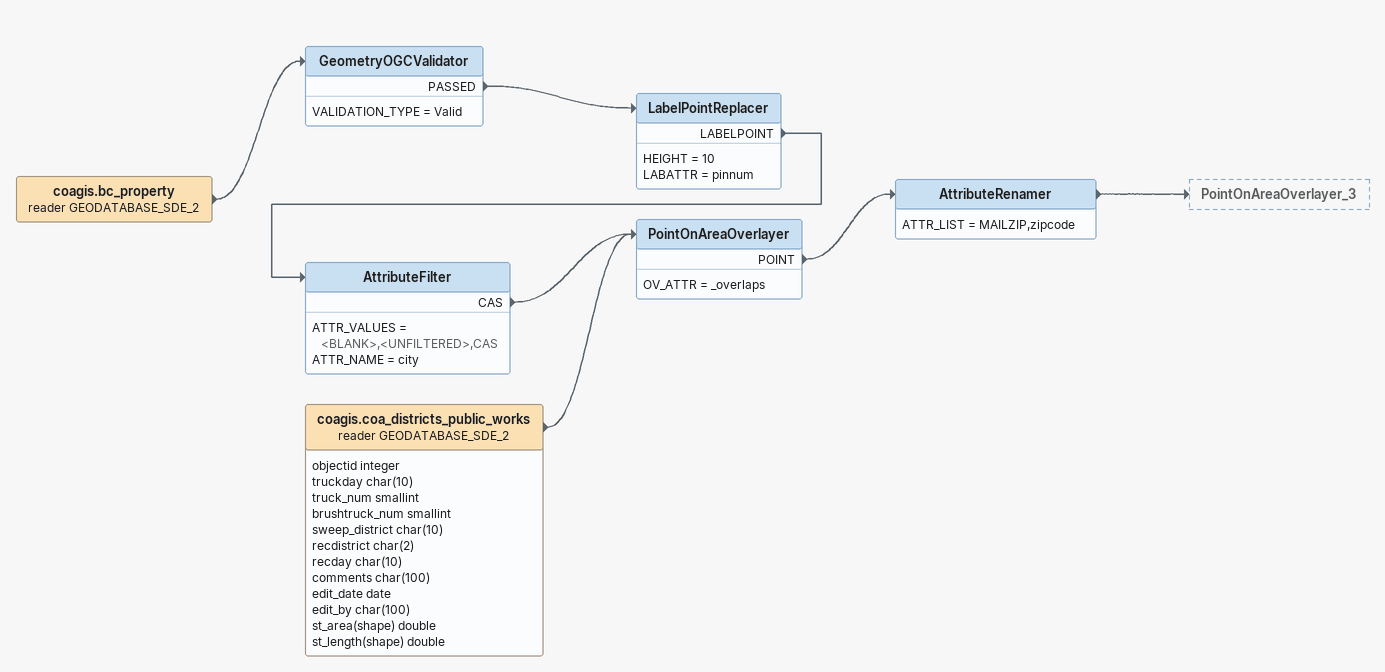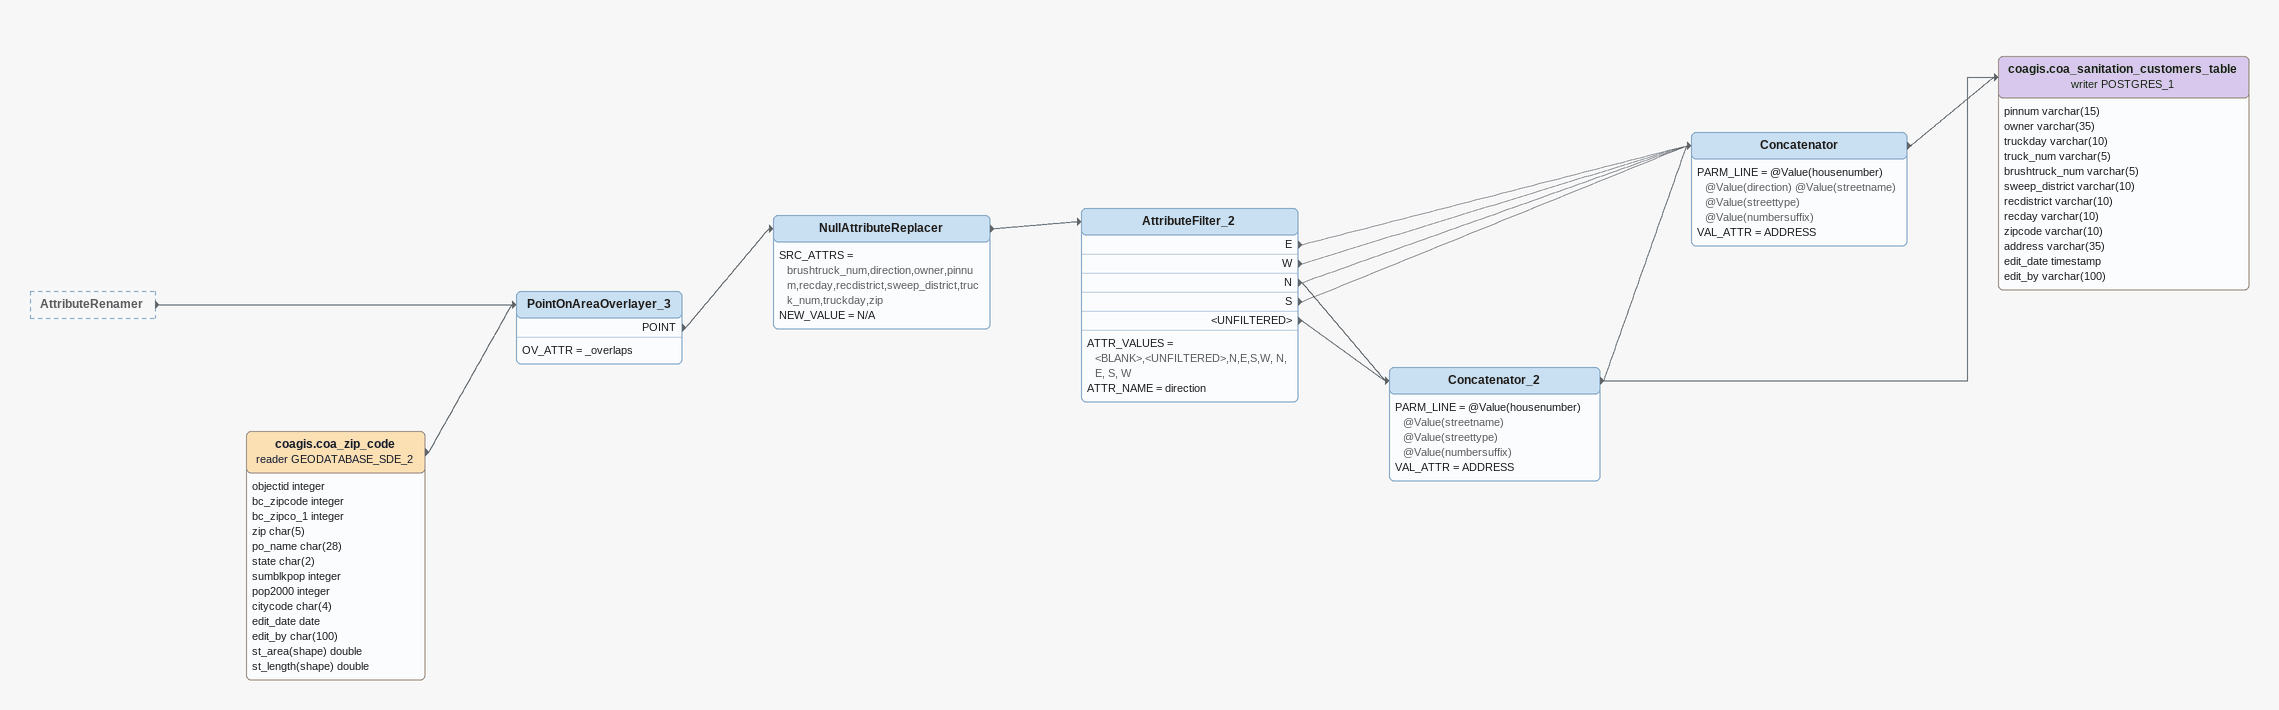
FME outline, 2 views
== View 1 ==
coagis.bc_property (reader GEODATABASE_SDE_2)
    -> GeometryOGCValidator
GeometryOGCValidator
    VALIDATION_TYPE = Valid
    PASSED -> LabelPointReplacer
LabelPointReplacer
    HEIGHT = 10
    LABATTR = pinnum
    LABELPOINT -> AttributeFilter
AttributeFilter
    ATTR_VALUES = <BLANK>,<UNFILTERED>,CAS
    ATTR_NAME = city
    CAS -> PointOnAreaOverlayer
coagis.coa_districts_public_works (reader GEODATABASE_SDE_2)
    attributes: objectid integer, truckday char(10), truck_num smallint, brushtruck_num smallint, sweep_district char(10), recdistrict char(2), recday char(10), comments char(100), edit_date date, edit_by char(100), st_area(shape) double, st_length(shape) double
    -> PointOnAreaOverlayer
PointOnAreaOverlayer
    OV_ATTR = _overlaps
    POINT -> AttributeRenamer
AttributeRenamer
    ATTR_LIST = MAILZIP,zipcode
    -> PointOnAreaOverlayer_3

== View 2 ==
AttributeRenamer [outside]
    -> PointOnAreaOverlayer_3
coagis.coa_zip_code (reader GEODATABASE_SDE_2)
    attributes: objectid integer, bc_zipcode integer, bc_zipco_1 integer, zip char(5), po_name char(28), state char(2), sumblkpop integer, pop2000 integer, citycode char(4), edit_date date, edit_by char(100), st_area(shape) double, st_length(shape) double
    -> PointOnAreaOverlayer_3
PointOnAreaOverlayer_3
    OV_ATTR = _overlaps
    POINT -> NullAttributeReplacer
NullAttributeReplacer
    SRC_ATTRS = brushtruck_num,direction,owner,pinnum,recday,recdistrict,sweep_district,truck_num,truckday,zip
    NEW_VALUE = N/A
    -> AttributeFilter_2
AttributeFilter_2
    ATTR_VALUES = <BLANK>,<UNFILTERED>,N,E,S,W, N, E, S, W
    ATTR_NAME = direction
    E -> Concatenator
    W -> Concatenator
    N -> Concatenator
    S -> Concatenator
    <UNFILTERED> -> Concatenator_2
    N -> Concatenator_2
Concatenator_2
    PARM_LINE = @Value(housenumber) @Value(streetname) @Value(streettype) @Value(numbersuffix)
    VAL_ATTR = ADDRESS
    -> Concatenator
    -> coagis.coa_sanitation_customers_table (writer POSTGRES_1)
Concatenator
    PARM_LINE = @Value(housenumber) @Value(direction) @Value(streetname) @Value(streettype) @Value(numbersuffix)
    VAL_ATTR = ADDRESS
    -> coagis.coa_sanitation_customers_table (writer POSTGRES_1)
coagis.coa_sanitation_customers_table (writer POSTGRES_1)
    attributes: pinnum varchar(15), owner varchar(35), truckday varchar(10), truck_num varchar(5), brushtruck_num varchar(5), sweep_district varchar(10), recdistrict varchar(10), recday varchar(10), zipcode varchar(10), address varchar(35), edit_date timestamp, edit_by varchar(100)
